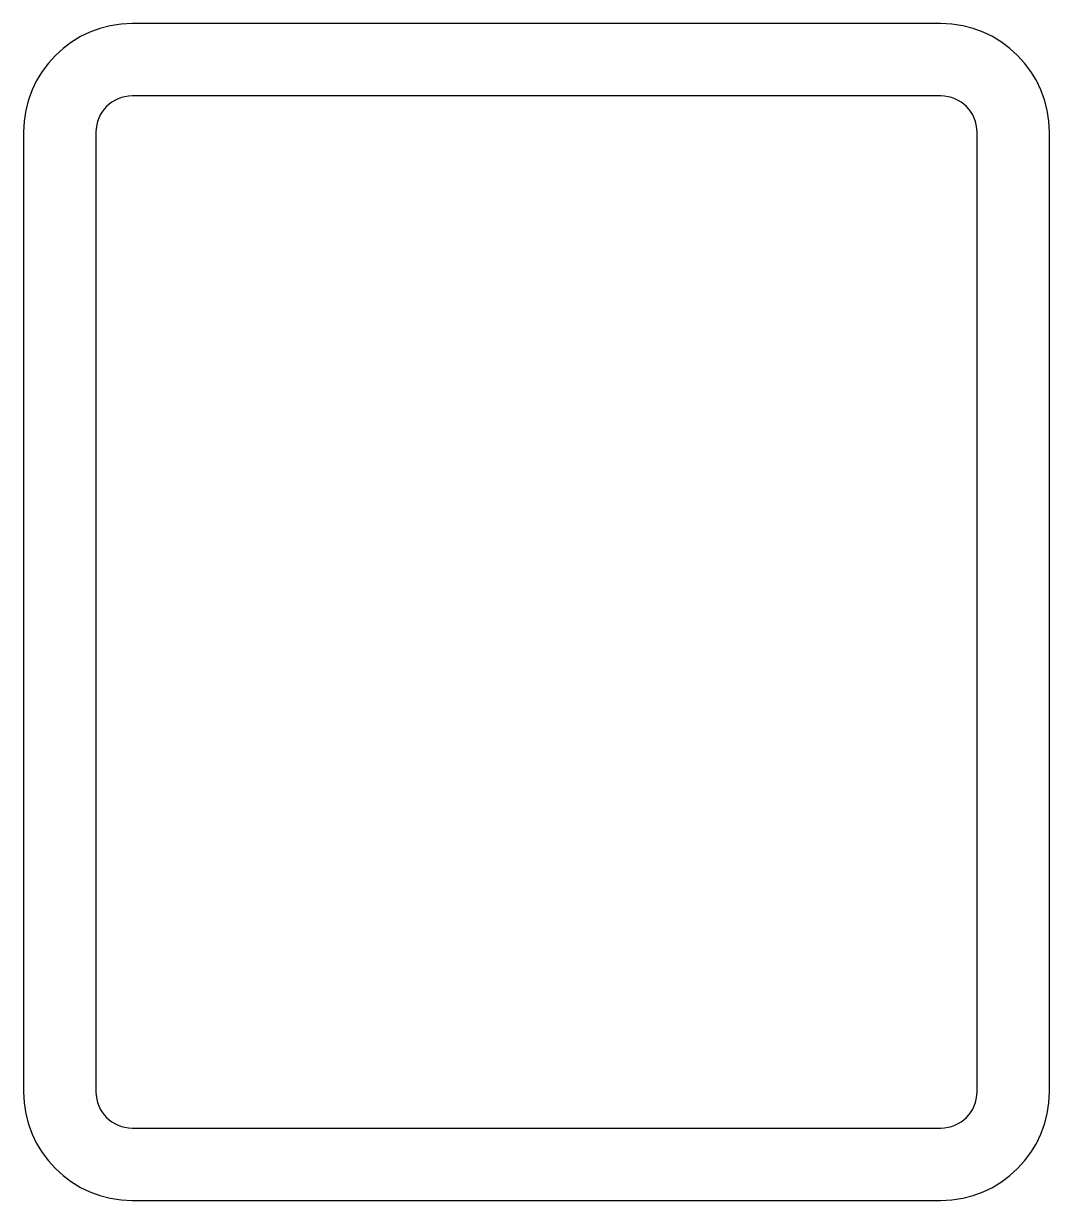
# Model space of a CAD drawing. Header units: millimetres. Extents: x -85 to 85, y 50 to 245.
import ezdxf

# ---------------------------------------------------------------- set-up
doc = ezdxf.new("R2010")
doc.units = ezdxf.units.MM

msp = doc.modelspace()

# ---------------------------------------------------------------- linework, layer by layer
at = {"color": 7, "linetype": 'Continuous', "lineweight": 25}
for p, q in [((67, 245), (-67, 245)), ((67, 233), (-67, 233)), ((-85, 227), (-85, 68)), ((-73, 227), (-73, 68)), ((73, 68), (73, 227)), ((85, 68), (85, 227)), ((-67, 62), (67, 62)), ((-67, 50), (67, 50))]:
    msp.add_line(p, q, dxfattribs=at)
for centre, radius, start, end in [((-67, 227), 18, 90, 180), ((67, 227), 18, 0, 90), ((-67, 227), 6, 90, 180), ((67, 227), 6, 0, 90), ((-67, 68), 18, 180, 270), ((-67, 68), 6, 180, 270), ((67, 68), 6, 270, 0), ((67, 68), 18, 270, 0)]:
    msp.add_arc(centre, radius, start, end, dxfattribs=at)

doc.saveas('drawing.dxf')
